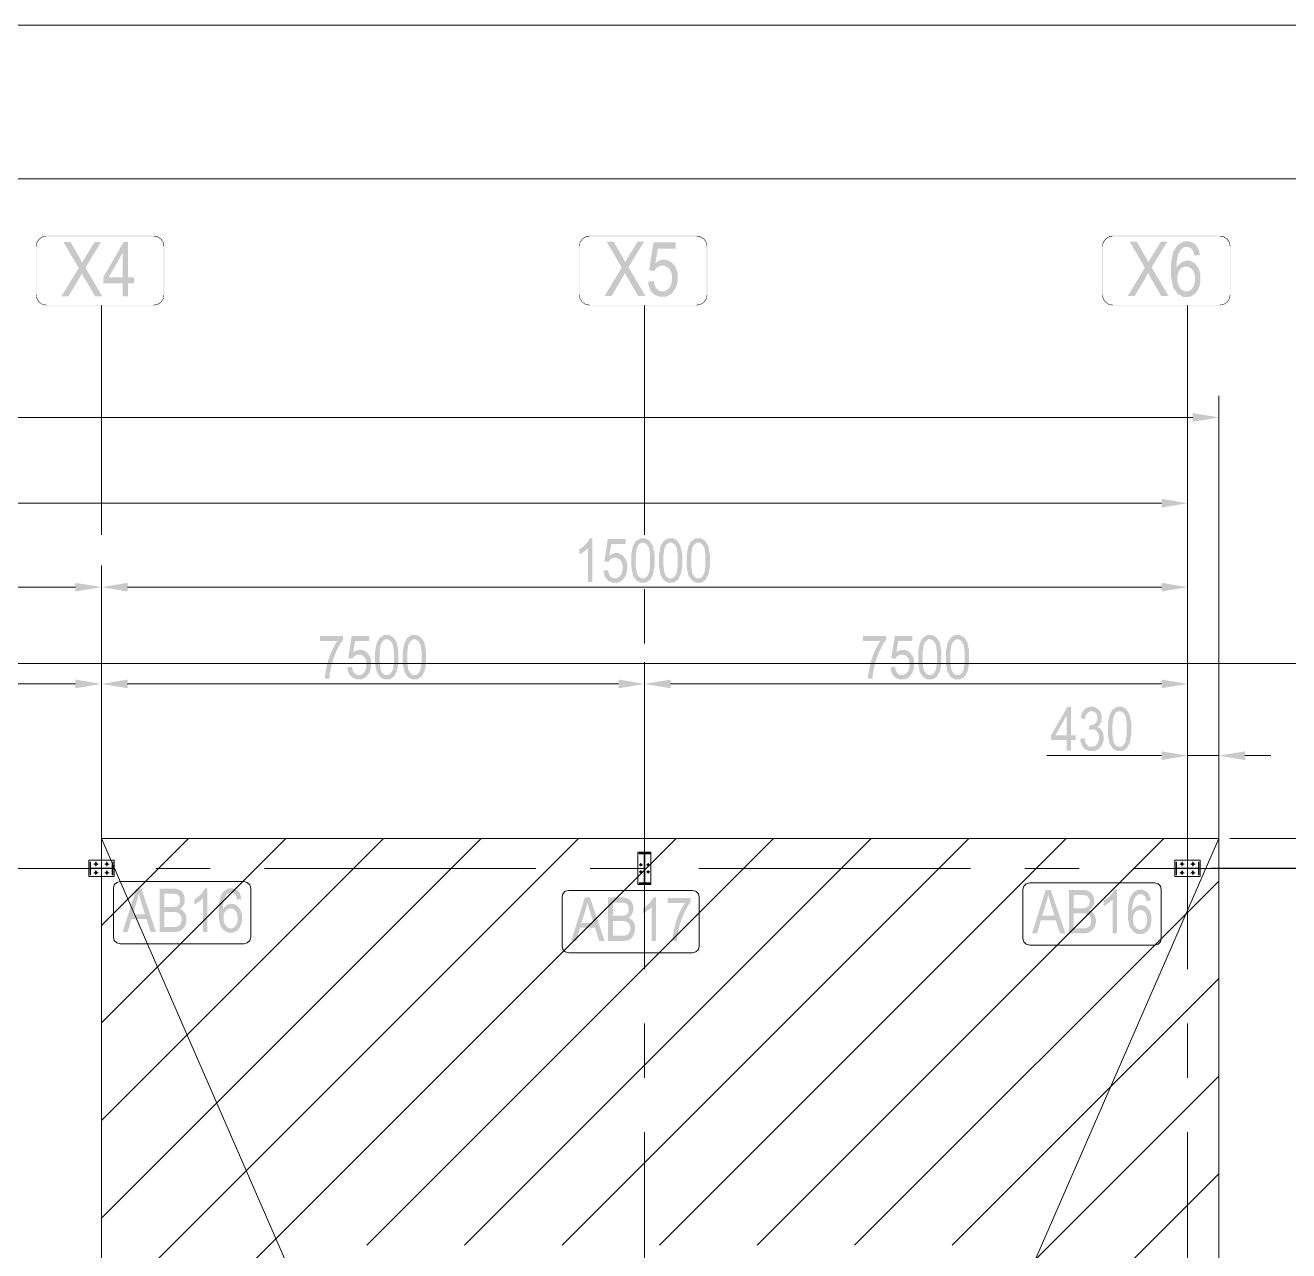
# Model space of a CAD drawing. Header units: millimetres. Extents: x 51.5 to 74.8, y 0.8 to 17.2.
# Drawn here: x 57.909 to 60.191, y 15.006 to 17.22 of the extents above; entities that cross this region are included whole.
import ezdxf

# ---------------------------------------------------------------- set-up
doc = ezdxf.new("R2010")
doc.units = ezdxf.units.MM
doc.layers.add('PDF_Geomertry', color=7, linetype='Continuous')
doc.layers.add('PDF_Solid Fills', color=7, linetype='Continuous')

msp = doc.modelspace()

# ---------------------------------------------------------------- hatches: boundary and pattern name
at = {"layer": 'PDF_Solid Fills', "transparency": 33554559}
for points in [[(57.9741, 16.7301), (58.0054, 16.7812), (57.9777, 16.8281), (57.9905, 16.8281), (58.0052, 16.803), (58.0075, 16.7991), (58.0107, 16.7931), (58.0115, 16.7911), (58.0129, 16.7936), (58.0161, 16.7993), (58.018, 16.8022), (58.0341, 16.8281), (58.0457, 16.8281), (58.0176, 16.7819), (58.0479, 16.7301), (58.0348, 16.7301), (58.0145, 16.7651), (58.0136, 16.7665), (58.0119, 16.7697), (58.0111, 16.7715), (58.0097, 16.7688), (58.0077, 16.7652), (58.0072, 16.7643), (57.9869, 16.7301)], [(58.9554, 16.7309), (58.9865, 16.782), (58.959, 16.829), (58.9716, 16.829), (58.9863, 16.8038), (58.9886, 16.7999), (58.9918, 16.794), (58.9927, 16.7919), (58.994, 16.7945), (58.9972, 16.8001), (58.9991, 16.803), (59.0152, 16.829), (59.0268, 16.829), (58.9987, 16.7827), (59.0291, 16.7309), (59.0159, 16.7309), (58.9957, 16.7659), (58.9948, 16.7673), (58.993, 16.7705), (58.9922, 16.7723), (58.9909, 16.7697), (58.989, 16.7661), (58.9883, 16.7651), (58.9682, 16.7309)], [(59.0341, 16.7566), (59.0445, 16.7577), (59.0452, 16.753), (59.0479, 16.7461), (59.0501, 16.7437), (59.0522, 16.7415), (59.0572, 16.7391), (59.06, 16.7391), (59.0634, 16.7391), (59.0695, 16.7424), (59.072, 16.7456), (59.0747, 16.7488), (59.0772, 16.7577), (59.0772, 16.7633), (59.0772, 16.7686), (59.0747, 16.7768), (59.0723, 16.7797), (59.0698, 16.7824), (59.0636, 16.7854), (59.06, 16.7854), (59.0576, 16.7854), (59.0534, 16.7841), (59.0515, 16.7829), (59.0495, 16.7816), (59.0465, 16.7781), (59.0452, 16.7758), (59.0359, 16.7773), (59.0438, 16.8277), (59.0838, 16.8277), (59.0838, 16.8162), (59.0516, 16.8162), (59.0473, 16.7899), (59.0509, 16.793), (59.0586, 16.7961), (59.0626, 16.7961), (59.0676, 16.7961), (59.0763, 16.7918), (59.0801, 16.7874), (59.0838, 16.7831), (59.0876, 16.7715), (59.0876, 16.7643), (59.0876, 16.757), (59.0838, 16.7447), (59.0801, 16.7395), (59.0763, 16.7344), (59.0663, 16.7293), (59.0601, 16.7293), (59.0548, 16.7293), (59.0459, 16.7329), (59.0425, 16.7365), (59.0388, 16.7401), (59.0347, 16.7502)], [(59.9005, 16.7306), (59.9316, 16.7819), (59.9041, 16.8288), (59.9168, 16.8288), (59.9315, 16.8037), (59.9338, 16.7998), (59.937, 16.7938), (59.9379, 16.7916), (59.9391, 16.7943), (59.9425, 16.7998), (59.9444, 16.8027), (59.9605, 16.8288), (59.972, 16.8288), (59.9438, 16.7826), (59.9743, 16.7306), (59.9611, 16.7306), (59.9408, 16.7656), (59.94, 16.7672), (59.9383, 16.7704), (59.9375, 16.7722), (59.9361, 16.7695), (59.9341, 16.7659), (59.9336, 16.7649), (59.9133, 16.7306)], [(58.9334, 16.214), (58.9255, 16.214), (58.9255, 16.2754), (58.9241, 16.2737), (58.9204, 16.2705), (58.9182, 16.2688), (58.9158, 16.2672), (58.9116, 16.2647), (58.9097, 16.2638), (58.9097, 16.2731), (58.913, 16.2749), (58.9187, 16.2795), (58.9212, 16.2823), (58.9237, 16.2849), (58.9272, 16.2902), (58.9283, 16.2927), (58.9334, 16.2927)], [(58.9536, 16.2345), (58.9619, 16.2354), (58.9625, 16.2316), (58.9645, 16.2261), (58.9663, 16.2243), (58.968, 16.2224), (58.9719, 16.2206), (58.9743, 16.2206), (58.977, 16.2206), (58.9819, 16.2231), (58.984, 16.2258), (58.9859, 16.2283), (58.988, 16.2354), (58.988, 16.2399), (58.988, 16.2441), (58.9861, 16.2506), (58.9841, 16.253), (58.982, 16.2552), (58.9772, 16.2576), (58.9741, 16.2576), (58.9723, 16.2576), (58.969, 16.2566), (58.9675, 16.2555), (58.9659, 16.2545), (58.9634, 16.2518), (58.9625, 16.2499), (58.955, 16.2511), (58.9613, 16.2915), (58.9933, 16.2915), (58.9933, 16.2823), (58.9676, 16.2823), (58.9641, 16.2612), (58.967, 16.2637), (58.973, 16.2661), (58.9763, 16.2661), (58.9804, 16.2661), (58.9873, 16.2626), (58.9904, 16.2593), (58.9933, 16.2558), (58.9963, 16.2465), (58.9963, 16.2406), (58.9963, 16.2348), (58.9933, 16.2249), (58.9904, 16.2209), (58.9873, 16.2168), (58.9794, 16.2126), (58.9743, 16.2126), (58.9701, 16.2126), (58.963, 16.2155), (58.9602, 16.2184), (58.9573, 16.2213), (58.954, 16.2294)], [(58.4413, 16.1074), (58.4413, 16.1166), (58.483, 16.1166), (58.483, 16.1093), (58.4783, 16.1031), (58.4701, 16.0874), (58.4666, 16.0777), (58.463, 16.068), (58.459, 16.0487), (58.4584, 16.0393), (58.4504, 16.0393), (58.4505, 16.0441), (58.452, 16.0556), (58.4534, 16.0622), (58.455, 16.0687), (58.459, 16.0812), (58.4616, 16.0872), (58.4643, 16.0931), (58.4698, 16.1033), (58.4727, 16.1074)], [(58.4908, 16.0598), (58.4991, 16.0606), (58.4997, 16.0569), (58.5019, 16.0513), (58.5036, 16.0495), (58.5052, 16.0476), (58.5093, 16.0458), (58.5115, 16.0458), (58.5143, 16.0458), (58.5191, 16.0484), (58.5212, 16.0509), (58.5232, 16.0536), (58.5252, 16.0606), (58.5252, 16.0651), (58.5252, 16.0694), (58.5233, 16.0759), (58.5213, 16.0781), (58.5194, 16.0805), (58.5144, 16.0829), (58.5113, 16.0829), (58.5097, 16.0829), (58.5062, 16.0818), (58.5047, 16.0808), (58.5032, 16.0798), (58.5007, 16.077), (58.4997, 16.0752), (58.4923, 16.0763), (58.4986, 16.1166), (58.5305, 16.1166), (58.5305, 16.1074), (58.5048, 16.1074), (58.5013, 16.0865), (58.5043, 16.0888), (58.5104, 16.0913), (58.5136, 16.0913), (58.5176, 16.0913), (58.5247, 16.0879), (58.5276, 16.0844), (58.5307, 16.0809), (58.5336, 16.0718), (58.5336, 16.0658), (58.5336, 16.0601), (58.5307, 16.0502), (58.5276, 16.0461), (58.5245, 16.042), (58.5166, 16.0379), (58.5115, 16.0379), (58.5073, 16.0379), (58.5002, 16.0408), (58.4975, 16.0437), (58.4945, 16.0466), (58.4912, 16.0547)], [(59.4225, 16.1074), (59.4225, 16.1166), (59.4641, 16.1166), (59.4641, 16.1093), (59.4595, 16.1031), (59.4513, 16.0874), (59.4477, 16.0777), (59.4443, 16.068), (59.4401, 16.0487), (59.4397, 16.0393), (59.4315, 16.0393), (59.4316, 16.0441), (59.4332, 16.0556), (59.4347, 16.0622), (59.4361, 16.0687), (59.4402, 16.0812), (59.4427, 16.0872), (59.4454, 16.0931), (59.4509, 16.1033), (59.454, 16.1074)], [(59.472, 16.0598), (59.4804, 16.0606), (59.4808, 16.0569), (59.483, 16.0513), (59.4847, 16.0495), (59.4863, 16.0476), (59.4904, 16.0458), (59.4926, 16.0458), (59.4954, 16.0458), (59.5002, 16.0484), (59.5023, 16.0509), (59.5044, 16.0536), (59.5063, 16.0606), (59.5063, 16.0651), (59.5063, 16.0694), (59.5044, 16.0759), (59.5025, 16.0781), (59.5005, 16.0805), (59.4955, 16.0829), (59.4926, 16.0829), (59.4908, 16.0829), (59.4875, 16.0818), (59.4858, 16.0808), (59.4843, 16.0798), (59.4818, 16.077), (59.4809, 16.0752), (59.4734, 16.0763), (59.4797, 16.1166), (59.5116, 16.1166), (59.5116, 16.1074), (59.4859, 16.1074), (59.4825, 16.0865), (59.4854, 16.0888), (59.4915, 16.0913), (59.4947, 16.0913), (59.4987, 16.0913), (59.5058, 16.0879), (59.5087, 16.0844), (59.5118, 16.0809), (59.5147, 16.0718), (59.5147, 16.0658), (59.5147, 16.0601), (59.5118, 16.0502), (59.5087, 16.0461), (59.5058, 16.042), (59.4977, 16.0379), (59.4927, 16.0379), (59.4886, 16.0379), (59.4815, 16.0408), (59.4786, 16.0437), (59.4757, 16.0466), (59.4725, 16.0547)], [(59.8148, 15.9304), (59.8227, 15.9316), (59.824, 15.9238), (59.8302, 15.9162), (59.8352, 15.9162), (59.838, 15.9162), (59.8426, 15.9184), (59.8447, 15.9208), (59.8466, 15.923), (59.8486, 15.929), (59.8486, 15.9326), (59.8486, 15.9361), (59.8468, 15.9416), (59.845, 15.9437), (59.8432, 15.9458), (59.8387, 15.9479), (59.8361, 15.9479), (59.8348, 15.9479), (59.832, 15.9473), (59.8304, 15.9468), (59.8313, 15.9552), (59.8326, 15.9551), (59.8355, 15.9551), (59.8402, 15.9569), (59.8422, 15.9587), (59.844, 15.9605), (59.8458, 15.9652), (59.8458, 15.9683), (59.8458, 15.9711), (59.8443, 15.9754), (59.8427, 15.977), (59.8412, 15.9787), (59.8375, 15.9804), (59.8352, 15.9804), (59.833, 15.9804), (59.8291, 15.9787), (59.8275, 15.9769), (59.8259, 15.9752), (59.824, 15.9698), (59.8236, 15.9663), (59.8157, 15.968), (59.8165, 15.973), (59.8198, 15.9806), (59.8225, 15.9833), (59.8251, 15.9858), (59.8313, 15.9884), (59.8351, 15.9884), (59.839, 15.9884), (59.8457, 15.9855), (59.8484, 15.9826), (59.8511, 15.9797), (59.8538, 15.9724), (59.8538, 15.968), (59.8538, 15.9654), (59.8527, 15.9606), (59.8515, 15.9586), (59.8504, 15.9565), (59.8472, 15.9533), (59.8451, 15.952), (59.847, 15.9516), (59.8501, 15.9498), (59.8513, 15.9486), (59.8526, 15.9473), (59.8547, 15.944), (59.8555, 15.942), (59.8562, 15.9399), (59.857, 15.9354), (59.857, 15.9327), (59.857, 15.9273), (59.8538, 15.9186), (59.8507, 15.9151), (59.8475, 15.9116), (59.8398, 15.9083), (59.8354, 15.9083), (59.8312, 15.9083), (59.8243, 15.9112), (59.8213, 15.9143), (59.8186, 15.9172), (59.8152, 15.9254)], [(58.238, 15.5815), (58.2301, 15.5815), (58.2301, 15.6429), (58.2288, 15.6412), (58.2251, 15.638), (58.2229, 15.6363), (58.2205, 15.6347), (58.2163, 15.6322), (58.2144, 15.6313), (58.2144, 15.6406), (58.2176, 15.6426), (58.2234, 15.647), (58.2259, 15.6498), (58.2284, 15.6524), (58.2319, 15.6577), (58.2329, 15.6604), (58.238, 15.6604)], [(59.0486, 15.5655), (59.0407, 15.5655), (59.0407, 15.6268), (59.0393, 15.6252), (59.0355, 15.622), (59.0333, 15.6204), (59.0309, 15.6187), (59.0268, 15.6161), (59.0248, 15.6152), (59.0248, 15.6247), (59.0282, 15.6265), (59.0338, 15.6311), (59.0363, 15.6337), (59.0388, 15.6365), (59.0423, 15.6418), (59.0434, 15.6443), (59.0486, 15.6443)], [(59.0693, 15.6337), (59.0693, 15.6429), (59.1109, 15.6429), (59.1109, 15.6354), (59.1062, 15.6294), (59.0982, 15.6137), (59.0945, 15.604), (59.0911, 15.5943), (59.0869, 15.5749), (59.0865, 15.5655), (59.0783, 15.5655), (59.0784, 15.5704), (59.08, 15.5819), (59.0815, 15.5884), (59.0829, 15.5949), (59.087, 15.6074), (59.0895, 15.6134), (59.0922, 15.6194), (59.0977, 15.6295), (59.1007, 15.6337)], [(59.8811, 15.5791), (59.8732, 15.5791), (59.8732, 15.6404), (59.8718, 15.6388), (59.8682, 15.6355), (59.8658, 15.6338), (59.8636, 15.6322), (59.8593, 15.6297), (59.8573, 15.6288), (59.8573, 15.6383), (59.8607, 15.6401), (59.8663, 15.6447), (59.8688, 15.6473), (59.8713, 15.6501), (59.875, 15.6554), (59.8759, 15.6579), (59.8811, 15.6579)]]:
    msp.add_hatch(color=256, dxfattribs=at).paths.add_polyline_path(points)
h = msp.add_hatch(color=256, dxfattribs=at)
h.paths.add_polyline_path([(58.0848, 16.7301), (58.0848, 16.7536), (58.0498, 16.7536), (58.0498, 16.7645), (58.0865, 16.8281), (58.0947, 16.8281), (58.0947, 16.7645), (58.1055, 16.7645), (58.1055, 16.7536), (58.0947, 16.7536), (58.0947, 16.7301)])
h.paths.add_polyline_path([(58.0848, 16.7645), (58.0848, 16.8088), (58.0597, 16.7645)])
h = msp.add_hatch(color=256, dxfattribs=at)
h.paths.add_polyline_path([(60.0307, 16.8048), (60.0208, 16.8038), (60.0201, 16.8076), (60.018, 16.813), (60.0166, 16.8147), (60.0147, 16.8169), (60.01, 16.8193), (60.0072, 16.8193), (60.0029, 16.8193), (59.9959, 16.814), (59.9934, 16.8086), (59.9911, 16.804), (59.9888, 16.7904), (59.9888, 16.7813), (59.9905, 16.7845), (59.9948, 16.7894), (59.9973, 16.7911), (60, 16.7927), (60.0054, 16.7944), (60.0083, 16.7944), (60.013, 16.7944), (60.0215, 16.7899), (60.025, 16.7856), (60.0286, 16.7813), (60.032, 16.7698), (60.032, 16.7624), (60.032, 16.7576), (60.0304, 16.7487), (60.0286, 16.7447), (60.0268, 16.7406), (60.0222, 16.7348), (60.0193, 16.7329), (60.0165, 16.7309), (60.0104, 16.729), (60.0069, 16.729), (60.0008, 16.729), (59.9908, 16.7345), (59.9869, 16.7399), (59.9829, 16.7455), (59.979, 16.7638), (59.979, 16.7766), (59.979, 16.7908), (59.983, 16.8111), (59.987, 16.8172), (59.9911, 16.8231), (60.0015, 16.8293), (60.0077, 16.8293), (60.0123, 16.8293), (60.02, 16.8261), (60.0232, 16.823), (60.0262, 16.8198), (60.03, 16.8108)])
h.paths.add_polyline_path([(59.9904, 16.7624), (59.9904, 16.7572), (59.9929, 16.7487), (59.9954, 16.7454), (59.9979, 16.7422), (60.0037, 16.739), (60.007, 16.739), (60.01, 16.739), (60.0151, 16.742), (60.0175, 16.7451), (60.0197, 16.7481), (60.022, 16.7565), (60.022, 16.7618), (60.022, 16.767), (60.0197, 16.7751), (60.0175, 16.778), (60.0152, 16.7809), (60.0097, 16.7837), (60.0063, 16.7837), (60.0032, 16.7837), (59.9976, 16.7809), (59.9951, 16.778), (59.9927, 16.7751), (59.9904, 16.7674)])
h = msp.add_hatch(color=256, dxfattribs=at)
h.paths.add_polyline_path([(59.0037, 16.2527), (59.0037, 16.2626), (59.0063, 16.2776), (59.009, 16.2826), (59.0116, 16.2877), (59.0195, 16.2927), (59.0247, 16.2927), (59.0293, 16.2927), (59.0366, 16.2887), (59.0393, 16.2845), (59.0425, 16.2795), (59.0457, 16.2637), (59.0457, 16.2527), (59.0457, 16.2429), (59.043, 16.228), (59.0404, 16.2229), (59.0377, 16.2177), (59.0298, 16.2126), (59.0247, 16.2126), (59.02, 16.2126), (59.0125, 16.2172), (59.0095, 16.2216), (59.0066, 16.2262), (59.0037, 16.2416)])
h.paths.add_polyline_path([(59.0118, 16.2527), (59.0118, 16.2431), (59.0136, 16.2304), (59.0154, 16.227), (59.0173, 16.2238), (59.022, 16.2206), (59.0248, 16.2206), (59.0276, 16.2206), (59.032, 16.2238), (59.034, 16.2272), (59.0358, 16.2305), (59.0376, 16.2433), (59.0376, 16.2527), (59.0376, 16.2623), (59.0358, 16.2751), (59.0338, 16.2784), (59.032, 16.2816), (59.0273, 16.2848), (59.0244, 16.2848), (59.0216, 16.2848), (59.0172, 16.2816), (59.0154, 16.2783), (59.0136, 16.2749), (59.0118, 16.2622)])
h = msp.add_hatch(color=256, dxfattribs=at)
h.paths.add_polyline_path([(59.0537, 16.2527), (59.0537, 16.2626), (59.0563, 16.2776), (59.059, 16.2826), (59.0618, 16.2877), (59.0695, 16.2927), (59.0748, 16.2927), (59.0794, 16.2927), (59.0866, 16.2887), (59.0893, 16.2845), (59.0925, 16.2795), (59.0958, 16.2637), (59.0958, 16.2527), (59.0958, 16.2429), (59.093, 16.228), (59.0904, 16.2229), (59.0877, 16.2177), (59.08, 16.2126), (59.0747, 16.2126), (59.0701, 16.2126), (59.0625, 16.2172), (59.0595, 16.2216), (59.0566, 16.2262), (59.0537, 16.2416)])
h.paths.add_polyline_path([(59.0618, 16.2527), (59.0618, 16.2431), (59.0636, 16.2304), (59.0655, 16.227), (59.0673, 16.2238), (59.072, 16.2206), (59.075, 16.2206), (59.0776, 16.2206), (59.0822, 16.2238), (59.084, 16.2272), (59.0858, 16.2305), (59.0876, 16.2433), (59.0876, 16.2527), (59.0876, 16.2623), (59.0858, 16.2751), (59.084, 16.2784), (59.0822, 16.2816), (59.0773, 16.2848), (59.0744, 16.2848), (59.0718, 16.2848), (59.0672, 16.2816), (59.0654, 16.2783), (59.0636, 16.2749), (59.0618, 16.2622)])
h = msp.add_hatch(color=256, dxfattribs=at)
h.paths.add_polyline_path([(59.1037, 16.2527), (59.1037, 16.2626), (59.1063, 16.2776), (59.1091, 16.2826), (59.1118, 16.2877), (59.1197, 16.2927), (59.1248, 16.2927), (59.1294, 16.2927), (59.1368, 16.2887), (59.1394, 16.2845), (59.1426, 16.2795), (59.1458, 16.2637), (59.1458, 16.2527), (59.1458, 16.2429), (59.1432, 16.228), (59.1405, 16.2229), (59.1379, 16.2177), (59.13, 16.2126), (59.1247, 16.2126), (59.1201, 16.2126), (59.1126, 16.2172), (59.1097, 16.2216), (59.1066, 16.2262), (59.1037, 16.2416)])
h.paths.add_polyline_path([(59.1119, 16.2527), (59.1119, 16.2431), (59.1137, 16.2304), (59.1155, 16.227), (59.1173, 16.2238), (59.122, 16.2206), (59.125, 16.2206), (59.1277, 16.2206), (59.1322, 16.2238), (59.134, 16.2272), (59.1359, 16.2305), (59.1377, 16.2433), (59.1377, 16.2527), (59.1377, 16.2623), (59.1358, 16.2751), (59.134, 16.2784), (59.1322, 16.2816), (59.1275, 16.2848), (59.1244, 16.2848), (59.1218, 16.2848), (59.1173, 16.2816), (59.1155, 16.2783), (59.1137, 16.2749), (59.1119, 16.2622)])
h = msp.add_hatch(color=256, dxfattribs=at)
h.paths.add_polyline_path([(58.5409, 16.0779), (58.5409, 16.0879), (58.5436, 16.1027), (58.5462, 16.1079), (58.5488, 16.1129), (58.5568, 16.118), (58.5619, 16.118), (58.5666, 16.118), (58.5738, 16.1138), (58.5765, 16.1098), (58.5797, 16.1048), (58.5829, 16.0888), (58.5829, 16.0779), (58.5829, 16.0681), (58.5802, 16.0531), (58.5776, 16.0481), (58.575, 16.043), (58.567, 16.0379), (58.5619, 16.0379), (58.5572, 16.0379), (58.5497, 16.0423), (58.5468, 16.0469), (58.5438, 16.0513), (58.5409, 16.0669)])
h.paths.add_polyline_path([(58.549, 16.078), (58.549, 16.0684), (58.5508, 16.0555), (58.5526, 16.0523), (58.5545, 16.0491), (58.5593, 16.0458), (58.562, 16.0458), (58.5648, 16.0458), (58.5694, 16.0491), (58.5712, 16.0524), (58.573, 16.0556), (58.5748, 16.0684), (58.5748, 16.078), (58.5748, 16.0876), (58.573, 16.1004), (58.5712, 16.1036), (58.5693, 16.1069), (58.5645, 16.1101), (58.5616, 16.1101), (58.559, 16.1101), (58.5544, 16.1068), (58.5526, 16.1036), (58.5508, 16.1002), (58.549, 16.0874)])
h = msp.add_hatch(color=256, dxfattribs=at)
h.paths.add_polyline_path([(58.5909, 16.0779), (58.5909, 16.0879), (58.5936, 16.1027), (58.5962, 16.1079), (58.599, 16.1129), (58.6068, 16.118), (58.612, 16.118), (58.6166, 16.118), (58.6238, 16.1138), (58.6265, 16.1098), (58.6298, 16.1048), (58.633, 16.0888), (58.633, 16.0779), (58.633, 16.0681), (58.6304, 16.0531), (58.6276, 16.0481), (58.625, 16.043), (58.6172, 16.0379), (58.6119, 16.0379), (58.6073, 16.0379), (58.5997, 16.0423), (58.5968, 16.0469), (58.5938, 16.0513), (58.5909, 16.0669)])
h.paths.add_polyline_path([(58.599, 16.078), (58.599, 16.0684), (58.6009, 16.0555), (58.6027, 16.0523), (58.6045, 16.0491), (58.6093, 16.0458), (58.6122, 16.0458), (58.6148, 16.0458), (58.6194, 16.0491), (58.6212, 16.0524), (58.623, 16.0556), (58.6248, 16.0684), (58.6248, 16.078), (58.6248, 16.0876), (58.623, 16.1004), (58.6212, 16.1036), (58.6194, 16.1069), (58.6145, 16.1101), (58.6116, 16.1101), (58.609, 16.1101), (58.6044, 16.1068), (58.6026, 16.1036), (58.6008, 16.1002), (58.599, 16.0874)])
h = msp.add_hatch(color=256, dxfattribs=at)
h.paths.add_polyline_path([(59.522, 16.0779), (59.522, 16.0879), (59.5247, 16.1027), (59.5273, 16.1079), (59.5301, 16.1129), (59.5379, 16.118), (59.5432, 16.118), (59.5477, 16.118), (59.555, 16.1138), (59.5576, 16.1098), (59.5608, 16.1048), (59.5641, 16.0888), (59.5641, 16.0779), (59.5641, 16.0681), (59.5615, 16.0531), (59.5587, 16.0481), (59.5561, 16.043), (59.5483, 16.0379), (59.543, 16.0379), (59.5384, 16.0379), (59.5308, 16.0423), (59.5279, 16.0469), (59.525, 16.0513), (59.522, 16.0669)])
h.paths.add_polyline_path([(59.5301, 16.078), (59.5301, 16.0684), (59.532, 16.0555), (59.5338, 16.0523), (59.5357, 16.0491), (59.5404, 16.0458), (59.5433, 16.0458), (59.5459, 16.0458), (59.5505, 16.0491), (59.5523, 16.0524), (59.5541, 16.0556), (59.5559, 16.0684), (59.5559, 16.078), (59.5559, 16.0876), (59.5541, 16.1004), (59.5523, 16.1036), (59.5505, 16.1069), (59.5457, 16.1101), (59.5427, 16.1101), (59.5401, 16.1101), (59.5355, 16.1068), (59.5337, 16.1036), (59.5319, 16.1002), (59.5301, 16.0874)])
h = msp.add_hatch(color=256, dxfattribs=at)
h.paths.add_polyline_path([(59.572, 16.0779), (59.572, 16.0879), (59.5748, 16.1027), (59.5775, 16.1079), (59.5801, 16.1129), (59.588, 16.118), (59.5932, 16.118), (59.5977, 16.118), (59.6051, 16.1138), (59.6077, 16.1098), (59.6109, 16.1048), (59.6141, 16.0888), (59.6141, 16.0779), (59.6141, 16.0681), (59.6115, 16.0531), (59.6088, 16.0481), (59.6062, 16.043), (59.5983, 16.0379), (59.593, 16.0379), (59.5884, 16.0379), (59.5809, 16.0423), (59.578, 16.0469), (59.575, 16.0513), (59.572, 16.0669)])
h.paths.add_polyline_path([(59.5802, 16.078), (59.5802, 16.0684), (59.582, 16.0555), (59.5838, 16.0523), (59.5857, 16.0491), (59.5904, 16.0458), (59.5933, 16.0458), (59.5961, 16.0458), (59.6005, 16.0491), (59.6023, 16.0524), (59.6043, 16.0556), (59.6061, 16.0684), (59.6061, 16.078), (59.6061, 16.0876), (59.6041, 16.1004), (59.6023, 16.1036), (59.6005, 16.1069), (59.5958, 16.1101), (59.5929, 16.1101), (59.5901, 16.1101), (59.5857, 16.1068), (59.5838, 16.1036), (59.582, 16.1002), (59.5802, 16.0874)])
h = msp.add_hatch(color=256, dxfattribs=at)
h.paths.add_polyline_path([(59.7901, 15.9095), (59.7901, 15.9283), (59.7622, 15.9283), (59.7622, 15.9372), (59.7915, 15.988), (59.798, 15.988), (59.798, 15.9372), (59.8068, 15.9372), (59.8068, 15.9283), (59.798, 15.9283), (59.798, 15.9095)])
h.paths.add_polyline_path([(59.7901, 15.9372), (59.7901, 15.9726), (59.7701, 15.9372)])
h = msp.add_hatch(color=256, dxfattribs=at)
h.paths.add_polyline_path([(59.8648, 15.9483), (59.8648, 15.9581), (59.8675, 15.9731), (59.8702, 15.9781), (59.8729, 15.9833), (59.8808, 15.9884), (59.8859, 15.9884), (59.8905, 15.9884), (59.8977, 15.9843), (59.9005, 15.9801), (59.9037, 15.9751), (59.9069, 15.9593), (59.9069, 15.9483), (59.9069, 15.9384), (59.9043, 15.9236), (59.9016, 15.9184), (59.899, 15.9133), (59.8911, 15.9083), (59.8858, 15.9083), (59.8812, 15.9083), (59.8737, 15.9127), (59.8708, 15.9172), (59.8677, 15.9218), (59.8648, 15.9372)])
h.paths.add_polyline_path([(59.873, 15.9483), (59.873, 15.9387), (59.8748, 15.9259), (59.8766, 15.9227), (59.8784, 15.9194), (59.8832, 15.9162), (59.8861, 15.9162), (59.8887, 15.9162), (59.8933, 15.9194), (59.8951, 15.9227), (59.8969, 15.9261), (59.8988, 15.9388), (59.8988, 15.9483), (59.8988, 15.9579), (59.8969, 15.9706), (59.8951, 15.974), (59.8933, 15.9772), (59.8886, 15.9804), (59.8855, 15.9804), (59.8829, 15.9804), (59.8784, 15.9772), (59.8766, 15.9738), (59.8748, 15.9705), (59.873, 15.9577)])
h = msp.add_hatch(color=256, dxfattribs=at)
h.paths.add_polyline_path([(58.0847, 15.5815), (58.1094, 15.6599), (58.1186, 15.6599), (58.145, 15.5815), (58.1352, 15.5815), (58.1277, 15.6052), (58.1007, 15.6052), (58.0937, 15.5815)])
h.paths.add_polyline_path([(58.1032, 15.6137), (58.1251, 15.6137), (58.1184, 15.6355), (58.1168, 15.6405), (58.1145, 15.6486), (58.1138, 15.6518), (58.1132, 15.648), (58.1115, 15.6405), (58.1102, 15.6368)])
h = msp.add_hatch(color=256, dxfattribs=at)
h.paths.add_polyline_path([(58.1515, 15.5815), (58.1515, 15.6599), (58.1757, 15.6599), (58.1793, 15.6599), (58.1851, 15.6588), (58.1872, 15.6577), (58.1894, 15.6566), (58.1929, 15.653), (58.1943, 15.6506), (58.1957, 15.6481), (58.197, 15.6429), (58.197, 15.6399), (58.197, 15.6373), (58.1958, 15.6324), (58.1947, 15.6302), (58.1934, 15.628), (58.1901, 15.6245), (58.188, 15.6233), (58.1908, 15.6223), (58.1951, 15.6188), (58.1968, 15.6163), (58.1984, 15.6138), (58.2, 15.6079), (58.2, 15.6043), (58.2, 15.6006), (58.1986, 15.5944), (58.197, 15.5918), (58.1957, 15.5891), (58.1918, 15.5851), (58.1893, 15.584), (58.1869, 15.5827), (58.1801, 15.5815), (58.1759, 15.5815)])
h.paths.add_polyline_path([(58.16, 15.5908), (58.1759, 15.5908), (58.1786, 15.5908), (58.1826, 15.5912), (58.1838, 15.5918), (58.1857, 15.5924), (58.1884, 15.5947), (58.1894, 15.5963), (58.1902, 15.5979), (58.1912, 15.6019), (58.1912, 15.6043), (58.1912, 15.6065), (58.1904, 15.6102), (58.1894, 15.6118), (58.1886, 15.6133), (58.1861, 15.6156), (58.1845, 15.6163), (58.183, 15.617), (58.1782, 15.6177), (58.1748, 15.6177), (58.16, 15.6177)])
h.paths.add_polyline_path([(58.16, 15.627), (58.1738, 15.627), (58.1766, 15.627), (58.1805, 15.6273), (58.1816, 15.6277), (58.1833, 15.6283), (58.1859, 15.6302), (58.1868, 15.6315), (58.1877, 15.6329), (58.1886, 15.6365), (58.1886, 15.6387), (58.1886, 15.6408), (58.1877, 15.6444), (58.1869, 15.6458), (58.1861, 15.6472), (58.184, 15.6491), (58.1826, 15.6497), (58.1812, 15.6502), (58.1763, 15.6508), (58.1729, 15.6508), (58.16, 15.6508)])
h = msp.add_hatch(color=256, dxfattribs=at)
h.paths.add_polyline_path([(58.2993, 15.6408), (58.2915, 15.6401), (58.2909, 15.643), (58.2893, 15.6473), (58.2882, 15.6487), (58.2865, 15.6505), (58.2827, 15.6523), (58.2805, 15.6523), (58.277, 15.6523), (58.2716, 15.6481), (58.2695, 15.6438), (58.2677, 15.6401), (58.2659, 15.6293), (58.2658, 15.622), (58.2672, 15.6245), (58.2707, 15.6284), (58.2727, 15.6298), (58.2748, 15.6311), (58.2791, 15.6324), (58.2813, 15.6324), (58.2852, 15.6324), (58.2919, 15.629), (58.2948, 15.6255), (58.2976, 15.622), (58.3005, 15.6127), (58.3005, 15.6069), (58.3005, 15.603), (58.299, 15.5959), (58.2976, 15.5927), (58.2962, 15.5895), (58.2925, 15.5848), (58.2902, 15.5833), (58.288, 15.5818), (58.283, 15.5802), (58.2804, 15.5802), (58.2755, 15.5802), (58.2675, 15.5845), (58.2643, 15.589), (58.2611, 15.5933), (58.258, 15.608), (58.258, 15.6183), (58.258, 15.6297), (58.2612, 15.6458), (58.2644, 15.6506), (58.2676, 15.6555), (58.2759, 15.6604), (58.2811, 15.6604), (58.2847, 15.6604), (58.2908, 15.6579), (58.2933, 15.6554), (58.2958, 15.6529), (58.2987, 15.6455)])
h.paths.add_polyline_path([(58.267, 15.6069), (58.267, 15.6027), (58.2691, 15.5959), (58.2711, 15.5933), (58.2732, 15.5906), (58.2777, 15.5881), (58.2804, 15.5881), (58.2827, 15.5881), (58.2869, 15.5905), (58.2887, 15.593), (58.2905, 15.5954), (58.2923, 15.6022), (58.2923, 15.6063), (58.2923, 15.6105), (58.2905, 15.617), (58.2887, 15.6193), (58.2869, 15.6216), (58.2825, 15.624), (58.2798, 15.624), (58.2773, 15.624), (58.2729, 15.6216), (58.2709, 15.6194), (58.269, 15.617), (58.267, 15.6109)])
h = msp.add_hatch(color=256, dxfattribs=at)
h.paths.add_polyline_path([(58.8952, 15.5655), (58.9198, 15.644), (58.9291, 15.644), (58.9554, 15.5655), (58.9457, 15.5655), (58.9382, 15.5893), (58.9112, 15.5893), (58.9043, 15.5655)])
h.paths.add_polyline_path([(58.9136, 15.5977), (58.9355, 15.5977), (58.9288, 15.6194), (58.9273, 15.6244), (58.925, 15.6326), (58.9243, 15.6356), (58.9237, 15.6319), (58.9219, 15.6244), (58.9208, 15.6206)])
h = msp.add_hatch(color=256, dxfattribs=at)
h.paths.add_polyline_path([(58.9619, 15.5655), (58.9619, 15.644), (58.9861, 15.644), (58.9897, 15.644), (58.9955, 15.6429), (58.9977, 15.6416), (58.9998, 15.6405), (59.0033, 15.637), (59.0047, 15.6345), (59.0061, 15.6322), (59.0075, 15.6269), (59.0075, 15.624), (59.0075, 15.6212), (59.0062, 15.6163), (59.0051, 15.6141), (59.004, 15.612), (59.0007, 15.6086), (58.9984, 15.6072), (59.0012, 15.6062), (59.0057, 15.6027), (59.0072, 15.6002), (59.0088, 15.5979), (59.0104, 15.5918), (59.0104, 15.5881), (59.0104, 15.5847), (59.009, 15.5784), (59.0075, 15.5756), (59.0061, 15.573), (59.0022, 15.5691), (58.9997, 15.5679), (58.9973, 15.5666), (58.9907, 15.5655), (58.9863, 15.5655)])
h.paths.add_polyline_path([(58.9704, 15.5747), (58.9865, 15.5747), (58.9891, 15.5747), (58.993, 15.5752), (58.9943, 15.5756), (58.9961, 15.5763), (58.9988, 15.5787), (58.9998, 15.5802), (59.0008, 15.5819), (59.0018, 15.5859), (59.0018, 15.5883), (59.0018, 15.5905), (59.0008, 15.5943), (59, 15.5958), (58.999, 15.5973), (58.9965, 15.5995), (58.995, 15.6002), (58.9934, 15.6009), (58.9886, 15.6016), (58.9852, 15.6016), (58.9704, 15.6016)])
h.paths.add_polyline_path([(58.9704, 15.6109), (58.9843, 15.6109), (58.987, 15.6109), (58.9909, 15.6113), (58.9922, 15.6118), (58.9938, 15.6123), (58.9963, 15.6141), (58.9972, 15.6155), (58.9982, 15.6168), (58.999, 15.6204), (58.999, 15.6227), (58.999, 15.6248), (58.9983, 15.6283), (58.9975, 15.6297), (58.9966, 15.6312), (58.9944, 15.633), (58.993, 15.6336), (58.9918, 15.6341), (58.9868, 15.6347), (58.9833, 15.6347), (58.9704, 15.6347)])
h = msp.add_hatch(color=256, dxfattribs=at)
h.paths.add_polyline_path([(59.7277, 15.5791), (59.7523, 15.6576), (59.7616, 15.6576), (59.788, 15.5791), (59.7783, 15.5791), (59.7708, 15.6027), (59.7437, 15.6027), (59.7368, 15.5791)])
h.paths.add_polyline_path([(59.7462, 15.6112), (59.7682, 15.6112), (59.7613, 15.633), (59.7598, 15.638), (59.7576, 15.6462), (59.7569, 15.6493), (59.7562, 15.6455), (59.7544, 15.638), (59.7533, 15.6343)])
h = msp.add_hatch(color=256, dxfattribs=at)
h.paths.add_polyline_path([(59.7944, 15.5791), (59.7944, 15.6576), (59.8186, 15.6576), (59.8223, 15.6576), (59.8282, 15.6563), (59.8302, 15.6552), (59.8325, 15.6541), (59.8359, 15.6506), (59.8373, 15.6481), (59.8386, 15.6458), (59.84, 15.6405), (59.84, 15.6376), (59.84, 15.6348), (59.8388, 15.6299), (59.8376, 15.6277), (59.8365, 15.6256), (59.8332, 15.6222), (59.8311, 15.6208), (59.8338, 15.6198), (59.8382, 15.6163), (59.8398, 15.6138), (59.8413, 15.6115), (59.843, 15.6054), (59.843, 15.6018), (59.843, 15.5983), (59.8415, 15.592), (59.8401, 15.5893), (59.8386, 15.5866), (59.8347, 15.5827), (59.8323, 15.5815), (59.8298, 15.5802), (59.8232, 15.5791), (59.819, 15.5791)])
h.paths.add_polyline_path([(59.8029, 15.5883), (59.819, 15.5883), (59.8216, 15.5883), (59.8255, 15.5888), (59.8268, 15.5893), (59.8286, 15.5899), (59.8313, 15.5923), (59.8323, 15.5938), (59.8333, 15.5955), (59.8343, 15.5994), (59.8343, 15.6019), (59.8343, 15.6041), (59.8333, 15.6079), (59.8325, 15.6094), (59.8315, 15.6109), (59.8291, 15.6131), (59.8276, 15.6138), (59.8259, 15.6145), (59.8212, 15.6152), (59.8179, 15.6152), (59.8029, 15.6152)])
h.paths.add_polyline_path([(59.8029, 15.6245), (59.8169, 15.6245), (59.8197, 15.6245), (59.8236, 15.6249), (59.8247, 15.6252), (59.8263, 15.6259), (59.8288, 15.6277), (59.8298, 15.6291), (59.8307, 15.6304), (59.8316, 15.634), (59.8316, 15.6363), (59.8316, 15.6384), (59.8308, 15.6419), (59.83, 15.6433), (59.8291, 15.6447), (59.8269, 15.6466), (59.8257, 15.6472), (59.8243, 15.6477), (59.8194, 15.6483), (59.8159, 15.6483), (59.8029, 15.6483)])
h = msp.add_hatch(color=256, dxfattribs=at)
h.paths.add_polyline_path([(59.9423, 15.6384), (59.9344, 15.6376), (59.9338, 15.6406), (59.9322, 15.6449), (59.9311, 15.6462), (59.9295, 15.648), (59.9258, 15.6499), (59.9236, 15.6499), (59.9201, 15.6499), (59.9145, 15.6456), (59.9125, 15.6413), (59.9107, 15.6377), (59.9088, 15.6268), (59.9088, 15.6195), (59.9102, 15.6222), (59.9137, 15.6261), (59.9157, 15.6273), (59.9177, 15.6287), (59.9222, 15.6299), (59.9244, 15.6299), (59.9283, 15.6299), (59.935, 15.6265), (59.9377, 15.623), (59.9407, 15.6195), (59.9434, 15.6102), (59.9434, 15.6045), (59.9434, 15.6005), (59.942, 15.5934), (59.9407, 15.5902), (59.9391, 15.587), (59.9355, 15.5823), (59.9333, 15.5808), (59.9311, 15.5793), (59.9261, 15.5777), (59.9233, 15.5777), (59.9184, 15.5777), (59.9105, 15.5822), (59.9073, 15.5865), (59.9041, 15.5909), (59.9009, 15.6055), (59.9009, 15.6158), (59.9009, 15.6272), (59.9043, 15.6434), (59.9075, 15.6481), (59.9107, 15.653), (59.919, 15.6579), (59.924, 15.6579), (59.9277, 15.6579), (59.9338, 15.6554), (59.9363, 15.6529), (59.9387, 15.6504), (59.9418, 15.6431)])
h.paths.add_polyline_path([(59.9101, 15.6045), (59.9101, 15.6002), (59.912, 15.5934), (59.9141, 15.5908), (59.9161, 15.5883), (59.9208, 15.5856), (59.9234, 15.5856), (59.9258, 15.5856), (59.93, 15.5881), (59.9318, 15.5905), (59.9336, 15.593), (59.9354, 15.5997), (59.9354, 15.604), (59.9354, 15.6081), (59.9336, 15.6145), (59.9318, 15.6169), (59.93, 15.6191), (59.9255, 15.6215), (59.9229, 15.6215), (59.9202, 15.6215), (59.9158, 15.6193), (59.9138, 15.6169), (59.912, 15.6147), (59.9101, 15.6084)])

# ---------------------------------------------------------------- linework, layer by layer
at = {"layer": 'PDF_Geomertry', "lineweight": 0}
for points in [[(51.4723, 0.7526), (74.7593, 0.7526), (74.7593, 17.2198), (51.4723, 17.2198), (51.4723, 0.7526)], [(51.7495, 1.0298), (74.482, 1.0298), (74.482, 16.9426), (51.7495, 16.9426), (51.7495, 1.0298)], [(57.7201, 16.0665), (60.5695, 16.0665), (60.5695, 10.7274), (57.7201, 10.7274), (57.7201, 16.0665)], [(59.0277, 16.0691), (59.0277, 15.7438)], [(58.0466, 15.7504), (58.0466, 15.7504)], [(58.0466, 12.9497), (60.0651, 12.9497), (60.0651, 15.7504), (58.0466, 15.7504), (58.0466, 12.9497)], [(60.0651, 15.7504), (58.0466, 15.7504), (58.0466, 11.1183), (60.0651, 11.1183), (60.0651, 15.7504)], [(60.0651, 15.7504), (60.0651, 15.7504)], [(58.0236, 15.7113), (58.0693, 15.7113), (58.0693, 15.6819), (58.0236, 15.6819), (58.0236, 15.7113)], [(58.0236, 15.7113), (58.0693, 15.7113), (58.0693, 15.6819), (58.0236, 15.6819)], [(58.0258, 15.708), (58.0258, 15.6851), (58.0268, 15.6851), (58.0268, 15.708), (58.0258, 15.708)], [(58.067, 15.708), (58.067, 15.6851), (58.0661, 15.6851), (58.0661, 15.708), (58.067, 15.708)], [(59.0158, 15.7261), (59.0158, 15.6672), (59.0393, 15.6672), (59.0393, 15.7261)], [(59.0177, 15.7238), (59.0177, 15.7227), (59.0373, 15.7227), (59.0373, 15.7238), (59.0177, 15.7238)], [(59.0272, 15.7227), (59.0272, 15.6704), (59.0279, 15.6704), (59.0279, 15.7227), (59.0272, 15.7227)], [(59.0277, 15.7241), (59.0277, 15.7241)], [(60.0315, 15.7113), (59.9857, 15.7113), (59.9857, 15.6819), (60.0315, 15.6819)], [(59.9879, 15.708), (59.9879, 15.6851), (59.989, 15.6851), (59.989, 15.708), (59.9879, 15.708)], [(60.0088, 15.7116), (60.0088, 15.7116)], [(60.0293, 15.708), (60.0293, 15.6851), (60.0282, 15.6851), (60.0282, 15.708), (60.0293, 15.708)], [(58.0661, 15.6969), (58.0661, 15.6962), (58.0268, 15.6962), (58.0268, 15.6969), (58.0661, 15.6969)], [(58.0405, 15.7044), (58.0327, 15.7044)], [(58.0405, 15.6887), (58.0327, 15.6887)], [(58.0366, 15.6926), (58.0366, 15.6848)], [(59.989, 15.6969), (59.989, 15.6962), (60.0282, 15.6962), (60.0282, 15.6969), (59.989, 15.6969)], [(60.0145, 15.7044), (60.0223, 15.7044)], [(60.0145, 15.6887), (60.0223, 15.6887)], [(60.0184, 15.6926), (60.0184, 15.6848)], [(60.0318, 15.697), (60.0318, 15.697)], [(58.0801, 15.6729), (58.304, 15.6729), (58.31, 15.6712), (58.3144, 15.6668), (58.3161, 15.6608), (58.3161, 15.5723), (58.3144, 15.5662), (58.31, 15.5619), (58.304, 15.5602), (58.0801, 15.5602), (58.0741, 15.5619), (58.0697, 15.5662), (58.0682, 15.5723), (58.0682, 15.6608), (58.0697, 15.6668), (58.0741, 15.6712), (58.0801, 15.6729)], [(59.0177, 15.6694), (59.0177, 15.6704), (59.0373, 15.6704), (59.0373, 15.6694), (59.0177, 15.6694)], [(59.7232, 15.6704), (59.9494, 15.6704), (59.9554, 15.6687), (59.9598, 15.6644), (59.9613, 15.6583), (59.9613, 15.5698), (59.9598, 15.5638), (59.9554, 15.5594), (59.9494, 15.5577), (59.7232, 15.5577), (59.7172, 15.5594), (59.7127, 15.5638), (59.7111, 15.5698), (59.7111, 15.6583), (59.7127, 15.6644), (59.7172, 15.6687), (59.7232, 15.6704)], [(58.8907, 15.6568), (59.1145, 15.6568), (59.1205, 15.6552), (59.125, 15.6508), (59.1266, 15.6447), (59.1266, 15.5562), (59.125, 15.5502), (59.1205, 15.5458), (59.1145, 15.5441), (58.8907, 15.5441), (58.8845, 15.5458), (58.8802, 15.5502), (58.8786, 15.5562), (58.8786, 15.6447), (58.8802, 15.6508), (58.8845, 15.6552), (58.8907, 15.6568)]]:
    msp.add_lwpolyline(points, close=True, dxfattribs=at)
for points in [[(58.0465, 16.2994), (58.0465, 16.7137)], [(59.0275, 16.2994), (59.0275, 16.7137)], [(60.0086, 16.2993), (60.0086, 16.7137)], [(60.0651, 15.7084), (60.0651, 16.5505)], [(60.018, 16.5112), (52.9302, 16.5112)], [(60.0088, 15.7313), (60.0088, 16.3955)], [(53.0034, 16.3562), (59.9618, 16.3562)], [(60.0088, 16.3562), (60.0088, 16.3562)], [(58.0466, 15.7699), (58.0466, 16.2438), (58.0466, 15.7699), (58.0466, 16.0691), (58.0466, 15.7313)], [(60.0088, 15.7699), (60.0088, 16.2438)], [(54.9658, 16.2047), (57.9995, 16.2047)], [(58.0465, 16.1031), (58.0465, 16.2012)], [(58.0466, 16.2047), (58.0466, 16.2047)], [(58.0937, 16.2047), (59.9618, 16.2047)], [(59.0275, 16.1031), (59.0275, 16.2012)], [(60.0086, 16.103), (60.0086, 16.2012)], [(60.0088, 16.2047), (60.0088, 16.2047)], [(60.0088, 15.9394), (60.0088, 15.7313), (60.0088, 16.0691)], [(56.9137, 16.0298), (57.9995, 16.0298)], [(58.0466, 16.0298), (58.0466, 16.0298)], [(58.0937, 16.0298), (58.9807, 16.0298)], [(59.0277, 16.0298), (59.0277, 16.0298)], [(59.0748, 16.0298), (59.9618, 16.0298)], [(60.0088, 16.0298), (60.0088, 16.0298)], [(58.0465, 15.5145), (58.0465, 16.0051)], [(59.0275, 15.5145), (59.0275, 16.0049)], [(60.0086, 15.5144), (60.0086, 16.0049)], [(60.0651, 15.7699), (60.0651, 15.9394)], [(59.9618, 15.9002), (59.7544, 15.9002)], [(60.0651, 15.9002), (60.0088, 15.9002), (60.0088, 15.9002)], [(60.1122, 15.9002), (60.1593, 15.9002)], [(57.5561, 11.1183), (58.0466, 11.1183), (60.0651, 15.7504), (60.0651, 15.7504)], [(58.0466, 14.7123), (59.0847, 15.7504)], [(58.0466, 14.8886), (58.9084, 15.7504)], [(58.0466, 15.0647), (58.7322, 15.7504)], [(58.0466, 15.2409), (58.5559, 15.7504)], [(58.0466, 15.4172), (58.3797, 15.7504)], [(58.0466, 15.5934), (58.2036, 15.7504)], [(60.0651, 11.1183), (60.0651, 11.1183), (58.0466, 15.7504), (58.0466, 15.7504)], [(58.5261, 15.0155), (59.2608, 15.7504)], [(58.7023, 15.0155), (59.437, 15.7504)], [(58.8786, 15.0155), (59.6133, 15.7504)], [(59.0547, 15.0155), (59.7895, 15.7504)], [(59.2309, 15.0155), (59.9658, 15.7504)], [(60.0088, 15.7504), (60.0088, 15.7504)], [(61.2998, 15.7504), (60.0848, 15.7504), (60.4072, 15.7504)], [(58.0366, 15.7005), (58.0366, 15.7083)], [(58.0465, 15.7113), (58.0465, 15.6819)], [(58.0466, 15.7116), (58.0466, 15.7116)], [(58.0562, 15.7005), (58.0562, 15.7083)], [(59.0209, 15.7004), (59.0209, 15.7059)], [(59.034, 15.7004), (59.034, 15.7059)], [(59.9987, 15.7005), (59.9987, 15.7083)], [(60.0086, 15.7113), (60.0086, 15.6819)], [(60.0088, 15.7116), (60.0088, 15.7116)], [(60.0184, 15.7005), (60.0184, 15.7083)], [(58.0466, 15.6966), (57.5561, 15.6966)], [(58.0693, 15.6966), (58.0236, 15.6966)], [(58.0601, 15.7044), (58.0523, 15.7044)], [(58.0601, 15.6887), (58.0523, 15.6887)], [(58.0562, 15.6848), (58.0562, 15.6926)], [(58.2429, 15.6966), (58.1447, 15.6966)], [(58.8315, 15.6966), (58.3409, 15.6966)], [(59.0277, 15.6966), (58.9295, 15.6966)], [(59.0182, 15.7031), (59.0237, 15.7031)], [(59.0182, 15.6901), (59.0237, 15.6901)], [(59.0209, 15.6873), (59.0209, 15.6929)], [(59.0312, 15.7031), (59.0369, 15.7031)], [(59.0312, 15.6901), (59.0369, 15.6901)], [(59.034, 15.6873), (59.034, 15.6929)], [(59.6163, 15.6966), (59.1258, 15.6966)], [(59.8126, 15.6966), (59.7144, 15.6966)], [(60.4012, 15.6966), (59.9107, 15.6966)], [(59.9857, 15.6966), (60.0315, 15.6966)], [(59.9948, 15.7044), (60.0026, 15.7044)], [(59.9948, 15.6887), (60.0026, 15.6887)], [(59.9987, 15.6848), (59.9987, 15.6926)], [(60.0318, 15.697), (60.0318, 15.697)], [(60.0513, 15.697), (61.0637, 15.697)], [(60.4072, 15.697), (60.0513, 15.697), (60.8229, 15.697)], [(60.0651, 15.6888), (60.0651, 15.6888)], [(59.4072, 15.0155), (60.0651, 15.6736)], [(59.5834, 15.0155), (60.0651, 15.4973)], [(58.0465, 15.3183), (58.0465, 15.4163)], [(59.0275, 15.3183), (59.0275, 15.4163)], [(60.0086, 15.3181), (60.0086, 15.4163)], [(59.657, 14.913), (60.0651, 15.3211)], [(58.0465, 14.7297), (58.0465, 15.2202)], [(59.0275, 14.7297), (59.0275, 15.2201)], [(60.0086, 14.7295), (60.0086, 15.2201)], [(58.0466, 13.1263), (60.0651, 15.1448)]]:
    msp.add_lwpolyline(points, dxfattribs=at)
for centre, radius in [((58.0366, 15.7044), 0.00194), ((59.0209, 15.7031), 0.00167), ((60.0184, 15.7044), 0.00194), ((58.0366, 15.6887), 0.00194), ((58.0562, 15.6887), 0.00194), ((60.0184, 15.6887), 0.00194)]:
    msp.add_circle(centre, radius, dxfattribs=at)
for points in [[(58.0582, 15.7044), (58.0582, 15.7055), (58.0573, 15.7063), (58.0562, 15.7063), (58.0551, 15.7063), (58.0543, 15.7055), (58.0543, 15.7044), (58.0543, 15.7034), (58.0551, 15.7024), (58.0562, 15.7024), (58.0573, 15.7024), (58.0582, 15.7034), (58.0582, 15.7044)], [(59.0358, 15.7031), (59.0358, 15.7041), (59.035, 15.7048), (59.034, 15.7048), (59.0332, 15.7048), (59.0323, 15.7041), (59.0323, 15.7031), (59.0323, 15.7022), (59.0332, 15.7015), (59.034, 15.7015), (59.035, 15.7015), (59.0358, 15.7022), (59.0358, 15.7031)], [(60.0008, 15.7044), (60.0008, 15.7055), (59.9998, 15.7063), (59.9987, 15.7063), (59.9977, 15.7063), (59.9968, 15.7055), (59.9968, 15.7044), (59.9968, 15.7034), (59.9977, 15.7024), (59.9987, 15.7024), (59.9998, 15.7024), (60.0008, 15.7034), (60.0008, 15.7044)], [(59.0226, 15.6901), (59.0226, 15.6909), (59.0219, 15.6918), (59.0209, 15.6918), (59.02, 15.6918), (59.0193, 15.6909), (59.0193, 15.6901), (59.0193, 15.6891), (59.02, 15.6883), (59.0209, 15.6883), (59.0219, 15.6883), (59.0226, 15.6891), (59.0226, 15.6901)], [(59.0358, 15.6901), (59.0358, 15.6909), (59.035, 15.6918), (59.034, 15.6918), (59.0332, 15.6918), (59.0323, 15.6909), (59.0323, 15.6901), (59.0323, 15.6891), (59.0332, 15.6883), (59.034, 15.6883), (59.035, 15.6883), (59.0358, 15.6891), (59.0358, 15.6901)], [(60.0008, 15.6887), (60.0008, 15.6898), (59.9998, 15.6906), (59.9987, 15.6906), (59.9977, 15.6906), (59.9968, 15.6898), (59.9968, 15.6887), (59.9968, 15.6877), (59.9977, 15.6868), (59.9987, 15.6868), (59.9998, 15.6868), (60.0008, 15.6877), (60.0008, 15.6887)]]:
    msp.add_open_spline(points, degree=3, knots=[0, 0, 0, 0, 1, 1, 1, 2, 2, 2, 3, 3, 3, 4, 4, 4, 4], dxfattribs=at)
at = {"layer": 'PDF_Solid Fills', "transparency": 33554559}
for points in [[(57.9295, 16.8277), (57.9282, 16.8205), (57.9304, 16.8273), (57.929, 16.8205)], [(57.9336, 16.8338), (57.9295, 16.8277), (57.9343, 16.8331), (57.9304, 16.8273)], [(57.9398, 16.838), (57.9336, 16.8338), (57.9401, 16.837), (57.9343, 16.8331)], [(57.947, 16.8394), (57.9398, 16.838), (57.947, 16.8384), (57.9401, 16.837)], [(58.1409, 16.8394), (58.1409, 16.8384), (57.947, 16.8394), (57.947, 16.8384)], [(58.1482, 16.838), (58.1409, 16.8394), (58.1477, 16.837), (58.1409, 16.8384)], [(58.1543, 16.8338), (58.1482, 16.838), (58.1536, 16.8331), (58.1477, 16.837)], [(58.1584, 16.8277), (58.1543, 16.8338), (58.1576, 16.8273), (58.1536, 16.8331)], [(58.1598, 16.8205), (58.1584, 16.8277), (58.1588, 16.8205), (58.1576, 16.8273)], [(58.9107, 16.8277), (58.9093, 16.8205), (58.9115, 16.8273), (58.9101, 16.8205)], [(58.9148, 16.8338), (58.9107, 16.8277), (58.9154, 16.8331), (58.9115, 16.8273)], [(58.9209, 16.838), (58.9148, 16.8338), (58.9212, 16.837), (58.9154, 16.8331)], [(58.9282, 16.8394), (58.9209, 16.838), (58.9282, 16.8384), (58.9212, 16.837)], [(59.122, 16.8394), (59.122, 16.8384), (58.9282, 16.8394), (58.9282, 16.8384)], [(59.1293, 16.838), (59.122, 16.8394), (59.129, 16.837), (59.122, 16.8384)], [(59.1355, 16.8338), (59.1293, 16.838), (59.1348, 16.8331), (59.129, 16.837)], [(59.1395, 16.8277), (59.1355, 16.8338), (59.1387, 16.8273), (59.1348, 16.8331)], [(59.1409, 16.8205), (59.1395, 16.8277), (59.1401, 16.8205), (59.1387, 16.8273)], [(59.8558, 16.8277), (59.8544, 16.8205), (59.8568, 16.8273), (59.8554, 16.8205)], [(59.86, 16.8338), (59.8558, 16.8277), (59.8607, 16.8331), (59.8568, 16.8273)], [(59.8661, 16.838), (59.86, 16.8338), (59.8665, 16.837), (59.8607, 16.8331)], [(59.8733, 16.8394), (59.8661, 16.838), (59.8733, 16.8384), (59.8665, 16.837)], [(60.0672, 16.8394), (60.0672, 16.8384), (59.8733, 16.8394), (59.8733, 16.8384)], [(60.0745, 16.838), (60.0672, 16.8394), (60.0741, 16.837), (60.0672, 16.8384)], [(60.0807, 16.8338), (60.0745, 16.838), (60.08, 16.8331), (60.0741, 16.837)], [(60.0847, 16.8277), (60.0807, 16.8338), (60.0838, 16.8273), (60.08, 16.8331)], [(60.0862, 16.8205), (60.0847, 16.8277), (60.0852, 16.8205), (60.0838, 16.8273)], [(57.9282, 16.8205), (57.929, 16.8205), (57.9282, 16.7326), (57.929, 16.7326)], [(58.1598, 16.7326), (58.1588, 16.7326), (58.1598, 16.8205), (58.1588, 16.8205)], [(58.9093, 16.8205), (58.9101, 16.8205), (58.9093, 16.7326), (58.9101, 16.7326)], [(59.1409, 16.7326), (59.1401, 16.7326), (59.1409, 16.8205), (59.1401, 16.8205)], [(59.8544, 16.8205), (59.8554, 16.8205), (59.8544, 16.7326), (59.8554, 16.7326)], [(60.0862, 16.7326), (60.0852, 16.7326), (60.0862, 16.8205), (60.0852, 16.8205)], [(57.9282, 16.7326), (57.9295, 16.7254), (57.929, 16.7326), (57.9304, 16.7258)], [(58.1584, 16.7254), (58.1598, 16.7326), (58.1576, 16.7258), (58.1588, 16.7326)], [(58.9093, 16.7326), (58.9107, 16.7254), (58.9101, 16.7326), (58.9115, 16.7258)], [(59.1395, 16.7254), (59.1409, 16.7326), (59.1387, 16.7258), (59.1401, 16.7326)], [(59.8544, 16.7326), (59.8558, 16.7254), (59.8554, 16.7326), (59.8568, 16.7258)], [(60.0847, 16.7254), (60.0862, 16.7326), (60.0838, 16.7258), (60.0852, 16.7326)], [(57.9295, 16.7254), (57.9336, 16.7193), (57.9304, 16.7258), (57.9343, 16.7199)], [(57.9336, 16.7193), (57.9398, 16.7151), (57.9343, 16.7199), (57.9401, 16.7159)], [(57.9398, 16.7151), (57.947, 16.7137), (57.9401, 16.7159), (57.947, 16.7147)], [(57.947, 16.7137), (57.947, 16.7147), (58.1409, 16.7137), (58.1409, 16.7147)], [(58.1409, 16.7137), (58.1482, 16.7151), (58.1409, 16.7147), (58.1477, 16.7159)], [(58.1482, 16.7151), (58.1543, 16.7193), (58.1477, 16.7159), (58.1536, 16.7199)], [(58.1543, 16.7193), (58.1584, 16.7254), (58.1536, 16.7199), (58.1576, 16.7258)], [(58.9107, 16.7254), (58.9148, 16.7193), (58.9115, 16.7258), (58.9154, 16.7199)], [(58.9148, 16.7193), (58.9209, 16.7151), (58.9154, 16.7199), (58.9212, 16.7159)], [(58.9209, 16.7151), (58.9282, 16.7137), (58.9212, 16.7159), (58.9282, 16.7147)], [(58.9282, 16.7137), (58.9282, 16.7147), (59.122, 16.7137), (59.122, 16.7147)], [(59.122, 16.7137), (59.1293, 16.7151), (59.122, 16.7147), (59.129, 16.7159)], [(59.1293, 16.7151), (59.1355, 16.7193), (59.129, 16.7159), (59.1348, 16.7199)], [(59.1355, 16.7193), (59.1395, 16.7254), (59.1348, 16.7199), (59.1387, 16.7258)], [(59.8558, 16.7254), (59.86, 16.7193), (59.8568, 16.7258), (59.8607, 16.7199)], [(59.86, 16.7193), (59.8661, 16.7151), (59.8607, 16.7199), (59.8665, 16.7159)], [(59.8661, 16.7151), (59.8733, 16.7137), (59.8665, 16.7159), (59.8733, 16.7147)], [(59.8733, 16.7137), (59.8733, 16.7147), (60.0672, 16.7137), (60.0672, 16.7147)], [(60.0672, 16.7137), (60.0745, 16.7151), (60.0672, 16.7147), (60.0741, 16.7159)], [(60.0745, 16.7151), (60.0807, 16.7193), (60.0741, 16.7159), (60.08, 16.7199)], [(60.0807, 16.7193), (60.0847, 16.7254), (60.08, 16.7199), (60.0838, 16.7258)], [(60.018, 16.5034), (60.018, 16.5191), (60.0651, 16.5112)], [(59.9618, 16.3484), (59.9618, 16.3641), (60.0088, 16.3562)], [(57.9995, 16.1968), (57.9995, 16.2124), (58.0466, 16.2047)], [(58.0937, 16.2124), (58.0937, 16.1968), (58.0466, 16.2047)], [(59.9618, 16.1968), (59.9618, 16.2124), (60.0088, 16.2047)], [(57.9995, 16.022), (57.9995, 16.0377), (58.0466, 16.0298)], [(58.0937, 16.0377), (58.0937, 16.022), (58.0466, 16.0298)], [(58.9807, 16.022), (58.9807, 16.0377), (59.0277, 16.0298)], [(59.0748, 16.0377), (59.0748, 16.022), (59.0277, 16.0298)], [(59.9618, 16.022), (59.9618, 16.0377), (60.0088, 16.0298)], [(59.9618, 15.8923), (59.9618, 15.908), (60.0088, 15.9002)], [(60.1122, 15.908), (60.1122, 15.8923), (60.0651, 15.9002)]]:
    msp.add_solid(points, dxfattribs=at)

doc.saveas('drawing.dxf')
